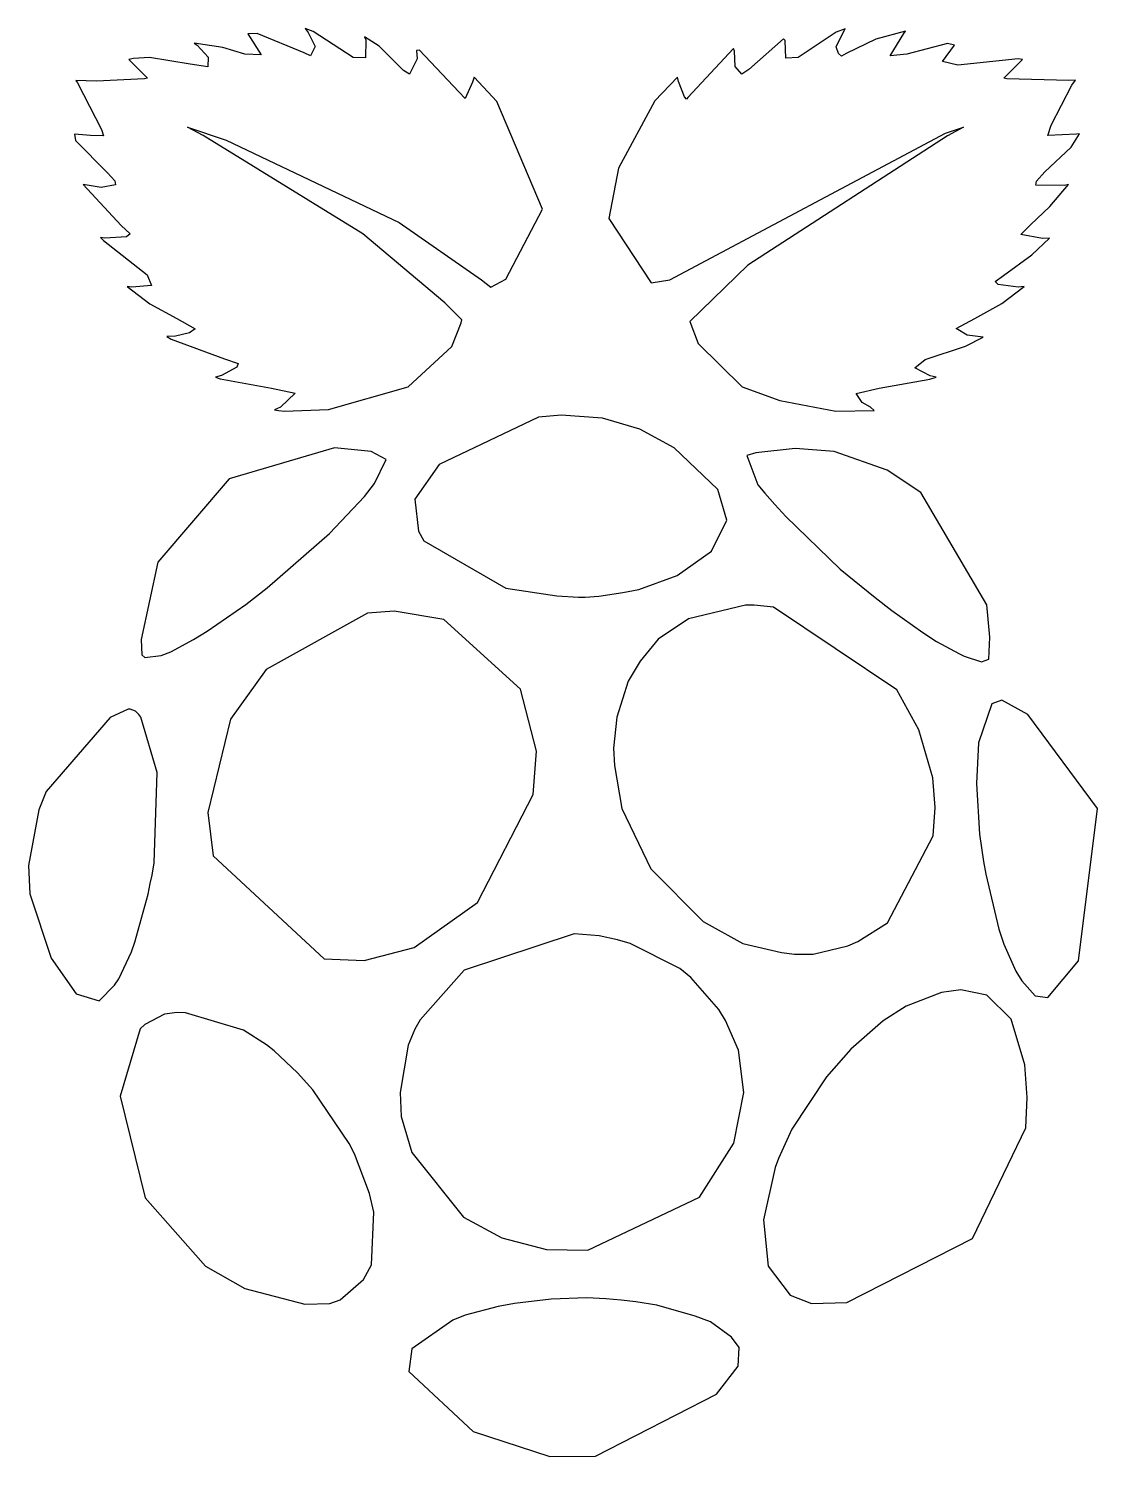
# Model space of a CAD drawing. Extents: x 0 to 20, y 0 to 26.7.
import ezdxf

# ---------------------------------------------------------------- set-up
doc = ezdxf.new("R2010")
doc.units = 0
doc.layers.add('Layer_1', color=7, linetype='CONTINUOUS')

msp = doc.modelspace()

# ---------------------------------------------------------------- linework, layer by layer
at = {"layer": 'Layer_1', "color": 7}
for points in [[(5.175351, 26.71283), (5.229797, 26.63963), (5.362569, 26.37523), (5.276792, 26.20206), (5.154909, 26.25556), (4.276892, 26.61968), (4.103046, 26.61368), (4.351016, 26.22396), (4.044779, 26.23616), (3.633376, 26.3611), (3.098848, 26.4422), (3.155205, 26.4007), (3.36019, 26.17871), (3.35303, 25.99732), (3.024538, 26.04602), (2.26401, 26.17077), (1.963506, 26.15187), (1.874195, 26.13227), (2.049568, 25.95843), (2.224847, 25.78458), (2.170114, 25.77278), (1.273758, 25.73158), (0.886044, 25.74058), (0.918234, 25.69888), (1.365743, 24.82144), (1.402231, 24.70567), (1.156268, 24.71467), (0.85796, 24.73977), (0.875822, 24.61607), (1.476928, 24.01354), (1.614571, 23.86118), (1.624601, 23.79108), (1.356287, 23.74028), (1.020631, 23.79638), (1.73187, 23.03079), (1.90094, 22.87013), (1.832453, 22.81583), (1.426685, 22.79153), (1.348455, 22.80333), (1.403188, 22.74593), (2.217015, 22.10489), (2.300213, 21.90898), (1.935328, 21.87428), (1.84382, 21.88488), (2.268118, 21.56432), (2.772176, 21.29008), (3.116906, 21.09465), (3.012026, 21.01835), (2.748296, 20.95735), (2.589447, 20.94935), (2.665385, 20.90185), (3.668341, 20.53114), (3.919653, 20.44714), (3.898734, 20.37664), (3.609597, 20.22008), (3.495068, 20.19098), (3.586863, 20.15668), (4.548841, 19.98303), (4.987086, 19.89403), (4.714091, 19.6301), (4.604625, 19.5794), (4.674546, 19.5704), (4.783629, 19.5543), (5.613026, 19.5842), (7.104565, 20.00802), (7.918966, 20.76587), (8.093767, 21.20679), (8.104466, 21.26419), (7.786004, 21.58332), (6.253582, 22.87274), (3.270217, 24.70911), (2.973151, 24.86576), (3.695948, 24.62342), (6.935497, 23.08422), (8.473459, 22.01192), (8.649979, 21.87704), (8.930807, 22.02243), (9.614632, 23.33133), (8.760973, 25.3509), (8.336961, 25.80519), (8.308114, 25.70739), (8.169993, 25.40612), (8.053936, 25.53135), (7.317384, 26.31098), (7.257398, 26.30198), (7.272012, 26.14466), (7.128064, 25.8582), (7.01344, 25.9263), (6.559913, 26.38384), (6.283479, 26.55616), (6.309938, 26.49926), (6.305548, 26.16389), (6.072289, 26.17289), (5.324466, 26.65842)], [(15.279514, 26.70683), (15.112546, 26.64383), (14.399874, 26.17186), (14.167952, 26.15696), (14.154002, 26.49147), (14.122672, 26.52327), (13.479061, 25.94996), (13.346575, 25.85846), (13.218579, 26.00049), (13.210479, 26.28753), (13.193189, 26.33953), (12.335135, 25.42589), (12.309535, 25.39019), (12.271135, 25.43709), (12.161288, 25.72537), (12.140078, 25.80497), (11.71769, 25.36004), (11.0374, 24.10033), (10.860497, 23.16137), (11.647006, 21.95811), (11.9989, 22.01191), (17.159158, 24.75753), (17.495197, 24.86595), (17.191349, 24.70414), (13.460542, 22.28787), (12.373815, 21.23505), (12.526265, 20.8205), (13.351936, 20.0104), (14.055152, 19.75622), (15.104722, 19.55486), (15.820451, 19.56966), (15.820548, 19.56966), (15.754548, 19.63196), (15.597323, 19.71996), (15.488144, 19.88406), (15.918556, 19.98236), (16.864296, 20.15057), (16.980638, 20.19197), (16.872128, 20.21787), (16.584805, 20.36784), (16.777946, 20.52372), (17.530545, 20.76988), (17.860088, 20.93943), (17.761608, 20.95353), (17.561208, 20.97773), (17.354694, 21.09923), (17.704488, 21.29008), (18.211888, 21.56986), (18.630933, 21.88431), (18.518507, 21.87201), (18.142827, 21.92151), (18.086857, 21.98201), (18.239974, 22.09549), (18.772975, 22.47938), (19.100321, 22.79288), (18.970414, 22.78488), (18.565219, 22.86018), (18.74814, 23.0389), (19.111783, 23.3821), (19.460908, 23.79408), (19.384398, 23.77608), (18.845761, 23.78508), (18.857221, 23.86078), (19.018364, 24.03338), (19.507806, 24.49599), (19.66675, 24.74443), (19.60801, 24.73843), (19.072051, 24.71333), (19.134421, 24.90275), (19.520225, 25.65124), (19.588425, 25.74554), (19.46721, 25.73954), (18.305213, 25.77234), (18.250383, 25.78424), (18.42528, 25.9578), (18.600177, 26.13145), (18.519177, 26.14735), (17.385262, 26.02977), (17.100709, 26.09417), (17.325276, 26.40251), (17.196611, 26.43101), (16.433313, 26.23625), (16.124021, 26.19985), (16.379344, 26.621), (16.410674, 26.6653), (15.853413, 26.51552), (15.300354, 26.24377), (15.211804, 26.19597), (15.153054, 26.24407), (15.112554, 26.36987), (15.239309, 26.64009)], [(9.963082, 19.47905), (9.541171, 19.44515), (7.68169, 18.55538), (7.23036, 17.9112), (7.293498, 17.30876), (7.398857, 17.12737), (8.929368, 16.24247), (9.884087, 16.1012), (10.290523, 16.0777), (10.417086, 16.07733), (10.668016, 16.09443), (11.12183, 16.16383), (11.419183, 16.22003), (12.134912, 16.48023), (12.778715, 16.93815), (13.062408, 17.51786), (12.89926, 18.09203), (12.082089, 18.86851), (11.434848, 19.2162), (10.738415, 19.4251)], [(5.721627, 18.86782), (3.750675, 18.29155), (2.417029, 16.72789), (2.107928, 15.2802), (2.117388, 14.99459), (2.175846, 14.94509), (2.478357, 14.98099), (2.478454, 14.98099), (2.663094, 15.05359), (3.085673, 15.28007), (3.343863, 15.43672), (4.063699, 15.93753), (4.46278, 16.25055), (5.628693, 17.26927), (6.286059, 17.95777), (6.471749, 18.19915), (6.692877, 18.64847), (6.40861, 18.79806)], [(14.345905, 18.85652), (13.605819, 18.77662), (13.437609, 18.72712), (13.643645, 18.1755), (13.774029, 18.01894), (13.962489, 17.80775), (14.170149, 17.58203), (15.183612, 16.60162), (15.840692, 16.07177), (16.155716, 15.82705), (16.732368, 15.41259), (16.990558, 15.24763), (17.420014, 15.01542), (17.508564, 14.97392), (17.831325, 14.86561), (17.970402, 14.91571), (17.987782, 15.32654), (17.929802, 15.92966), (16.693204, 18.03328), (16.065067, 18.45328), (15.073478, 18.79993)], [(6.841595, 15.81078), (6.340785, 15.77568), (4.446631, 14.72239), (3.777707, 13.7925), (3.352835, 12.04851), (3.45485, 11.23802), (5.531161, 9.31005), (6.27822, 9.27845), (7.217179, 9.52087), (8.399807, 10.36212), (9.439825, 12.3858), (9.502199, 13.19103), (9.203414, 14.35312), (7.77272, 15.65591)], [(13.576017, 15.92751), (13.414589, 15.92451), (12.350404, 15.67158), (11.781203, 15.28988), (11.445833, 14.88087), (11.220216, 14.50614), (11.00501, 13.82767), (10.94235, 13.24739), (10.9648, 12.92462), (11.098528, 12.12264), (11.643181, 10.99188), (12.621398, 10.00727), (13.367597, 9.59873), (14.087528, 9.42813), (14.330053, 9.39713), (14.682234, 9.39513), (15.331672, 9.55207), (15.519464, 9.63117), (16.070039, 9.98555), (16.928665, 11.61062), (16.962385, 12.14267), (16.920925, 12.69831), (16.659774, 13.59619), (16.249326, 14.34153), (13.938802, 15.88541)], [(1.90237, 13.97977), (1.861296, 13.97677), (1.528314, 13.8248), (0.327155, 12.44101), (0.190084, 12.09666), (0, 11.05506), (0.025217, 10.52292), (0.420191, 9.32109), (0.892249, 8.65274), (1.322374, 8.52618), (1.60922, 8.81866), (1.686209, 8.93443), (1.928638, 9.43715), (1.990535, 9.62322), (2.239459, 10.51786), (2.276807, 10.71921), (2.309857, 10.875), (2.350835, 11.10196), (2.404708, 12.79466), (2.100096, 13.82962), (2.06055, 13.87962), (1.998176, 13.94042)], [(18.208338, 14.14559), (18.025704, 14.07689), (17.776493, 13.34741), (17.734753, 12.58841), (17.793593, 11.64162), (17.867523, 11.13298), (17.912613, 10.89036), (18.156474, 9.86533), (18.251134, 9.58364), (18.475509, 9.07644), (18.586026, 8.89505), (18.835714, 8.6189), (19.072411, 8.5843), (19.647632, 9.27252), (20, 12.11924), (18.695392, 13.88005)], [(10.20914, 9.77939), (8.148304, 9.09633), (7.327217, 8.1673), (7.229787, 7.99107), (7.100644, 7.69371), (6.950201, 6.80576), (6.97217, 6.35978), (7.170851, 5.68675), (8.140566, 4.47852), (8.853907, 4.09043), (9.689895, 3.87235), (10.461981, 3.85615), (12.55453, 4.85175), (13.198141, 5.859), (13.381634, 6.80579), (13.283914, 7.59861), (13.039384, 8.15692), (12.916451, 8.36295), (12.393958, 8.95967), (12.187636, 9.1253), (11.254886, 9.59898), (11.020099, 9.66198), (10.678712, 9.73998)], [(17.441029, 8.72838), (17.084454, 8.67748), (16.419159, 8.42388), (15.992855, 8.14697), (15.388502, 7.61979), (14.92762, 7.10389), (14.27885, 6.12386), (14.032696, 5.57309), (13.971376, 5.40804), (13.751777, 4.42695), (13.839557, 3.56097), (14.24905, 3.01383), (14.648609, 2.86263), (15.309127, 2.87693), (17.665024, 4.07485), (18.65862, 6.14848), (18.68642, 6.71186), (18.64391, 7.32824), (18.387344, 8.18123), (17.92818, 8.62951)], [(2.781628, 8.30533), (2.543211, 8.27653), (2.177848, 8.08214), (2.090066, 8.00244), (1.716202, 6.74215), (2.182529, 4.83997), (3.311858, 3.55934), (4.048027, 3.1423), (5.16704, 2.84628), (5.637666, 2.86278), (5.83329, 2.92668), (6.269814, 3.30723), (6.419781, 3.58328), (6.460472, 4.56847), (6.379758, 4.91989), (6.100553, 5.66084), (6.001117, 5.8557), (5.316814, 6.86047), (5.03484, 7.17349), (4.595832, 7.58795), (4.454941, 7.69779), (4.021377, 7.97747), (2.934459, 8.30148)], [(10.446889, 2.96817), (9.775959, 2.94147), (9.09519, 2.86247), (8.790005, 2.80737), (8.172088, 2.64002), (7.93711, 2.54942), (7.170565, 2.01088), (7.117934, 1.58935), (8.321672, 0.46423), (9.752461, -0.00038), (10.607362, 0.00562), (12.874616, 1.16188), (13.276085, 1.68695), (13.294045, 2.03722), (13.149905, 2.23237), (12.760376, 2.51692), (12.475537, 2.62333), (11.755127, 2.83176), (11.362064, 2.89446), (11.091457, 2.92496), (10.804229, 2.95026)]]:
    msp.add_lwpolyline(points, close=True, dxfattribs=at)

doc.saveas('drawing.dxf')
